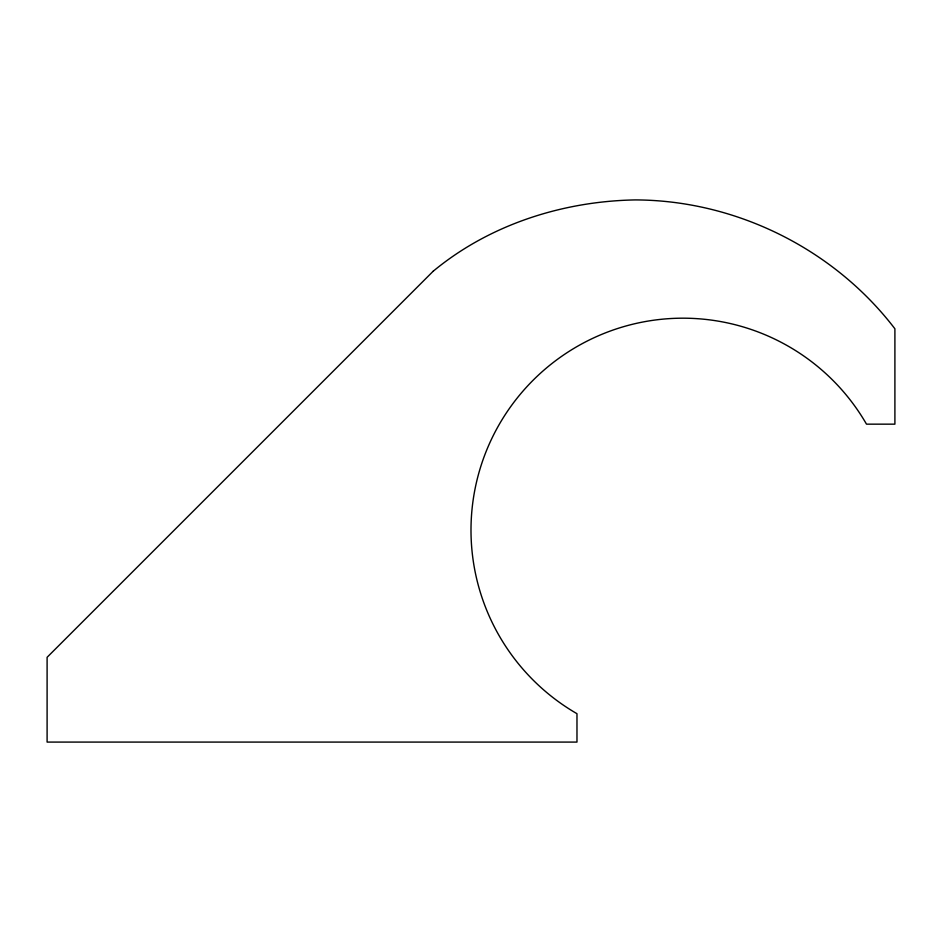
<?xml version="1.0" encoding="UTF-8"?>
<svg xmlns="http://www.w3.org/2000/svg" width="942" height="942" viewBox="0 0 942 942"><rect width="100%" height="100%" fill="white"/><g stroke="black" fill="none" stroke-linecap="round" stroke-linejoin="round"><path stroke-width="1.41" d="M433.061 271.343L47.1 657.304L47.1 742.084L576.975 742.084L576.975 713.695A211.95 211.95 0 0 1 533.078 380.262A211.95 211.95 0 0 1 866.499 424.159L894.9 424.159L894.9 328.782C833.87 248.912 735.784 200.222 635.261 199.916C562.61 201.211 489.31 224.643 433.061 271.343"/></g></svg>
